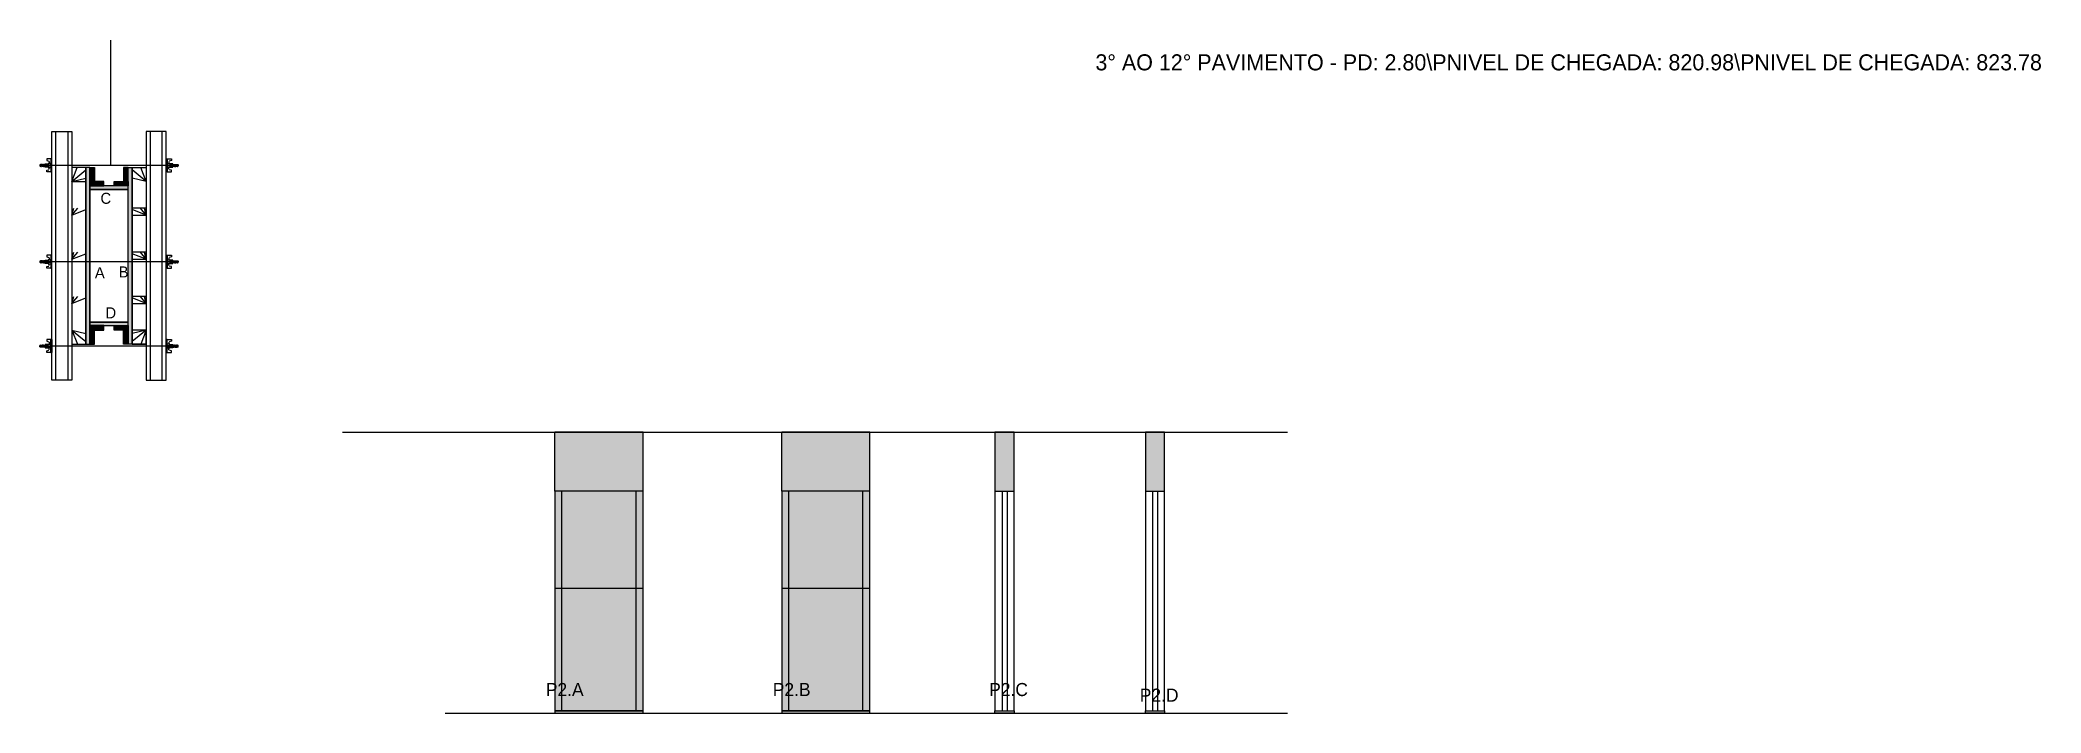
# Model space of a CAD drawing. Header units: metres. Extents: x 5887 to 7882, y 12118 to 12788.
import ezdxf

# ---------------------------------------------------------------- set-up
doc = ezdxf.new("R2010")
doc.units = ezdxf.units.M
for name, color, linetype in [('CHAPA', 7, 'Continuous'), ('COTA', 7, 'Continuous'), ('Hachura', 7, 'Continuous'), ('Madeira', 7, 'Continuous'), ('NOMENCLATURA', 7, 'Continuous'), ('Nível', 7, 'Continuous'), ('Painéis', 7, 'Continuous'), ('Perfil Metálico', 7, 'Continuous'), ('SARR_2.2x7', 7, 'Continuous'), ('SARRAFO', 7, 'Continuous'), ('Texto Seção', 7, 'Continuous'), ('TEXTO_GERAL', 7, 'Continuous')]:
    doc.layers.add(name, color=color, linetype=linetype)

msp = doc.modelspace()

# ---------------------------------------------------------------- hatches: boundary and pattern name
at = {"layer": 'COTA'}
h = msp.add_hatch(color=7, dxfattribs=at)
h.dxf.hatch_style = 1
h.paths.add_polyline_path([(6400.3, 12338.5), (6488.3, 12338.5), (6488.3, 12338.5), (6488.3, 12397.5), (6488.3, 12397.5), (6400.3, 12397.5), (6400.3, 12397.5), (6400.3, 12338.5)])
h = msp.add_hatch(color=7, dxfattribs=at)
h.dxf.hatch_style = 1
h.paths.add_polyline_path([(6626.5, 12338.5), (6714.5, 12338.5), (6714.5, 12338.5), (6714.5, 12397.5), (6714.5, 12397.5), (6626.5, 12397.5), (6626.5, 12397.5), (6626.5, 12338.5)])
h = msp.add_hatch(color=7, dxfattribs=at)
h.dxf.hatch_style = 1
h.paths.add_polyline_path([(6858.1, 12338.5), (6858.1, 12397.5), (6858.1, 12397.5), (6839.1, 12397.5), (6839.1, 12397.5), (6839.1, 12338.5), (6839.1, 12338.5), (6858.1, 12338.5)])
h = msp.add_hatch(color=7, dxfattribs=at)
h.dxf.hatch_style = 1
h.paths.add_polyline_path([(7008, 12338.5), (7008, 12397.5), (7008, 12397.5), (6989, 12397.5), (6989, 12397.5), (6989, 12338.5), (6989, 12338.5), (7008, 12338.5)])
at = {"layer": 'Hachura'}
h = msp.add_hatch(color=7, dxfattribs=at)
h.dxf.hatch_style = 1
h.paths.add_polyline_path([(5937, 12661.2), (5933, 12661.2), (5933, 12661.2), (5933, 12485.2), (5933, 12485.2), (5937, 12485.2), (5937, 12485.2), (5937, 12661.2)])
h = msp.add_hatch(color=7, dxfattribs=at)
h.dxf.hatch_style = 1
h.paths.add_polyline_path([(5937, 12647.2), (5941.4, 12647.2), (5941.4, 12647.2), (5941.4, 12661.2), (5941.4, 12661.2), (5937, 12661.2), (5937, 12661.2), (5937, 12647.2)])
h = msp.add_hatch(color=7, dxfattribs=at)
h.dxf.hatch_style = 1
h.paths.add_polyline_path([(5937, 12642.8), (5937, 12647.2), (5937, 12647.2), (5951, 12647.2), (5951, 12647.2), (5951, 12642.8), (5951, 12642.8), (5937, 12642.8)])
h = msp.add_hatch(color=7, dxfattribs=at)
h.dxf.hatch_style = 1
h.paths.add_polyline_path([(5975, 12642.8), (5975, 12647.2), (5975, 12647.2), (5961, 12647.2), (5961, 12647.2), (5961, 12642.8), (5961, 12642.8), (5975, 12642.8)])
h = msp.add_hatch(color=7, dxfattribs=at)
h.dxf.hatch_style = 1
h.paths.add_polyline_path([(5975, 12647.2), (5970.6, 12647.2), (5970.6, 12647.2), (5970.6, 12661.2), (5970.6, 12661.2), (5975, 12661.2), (5975, 12661.2), (5975, 12647.2)])
h = msp.add_hatch(color=7, dxfattribs=at)
h.dxf.hatch_style = 1
h.paths.add_polyline_path([(5975, 12661.2), (5979, 12661.2), (5979, 12661.2), (5979, 12485.2), (5979, 12485.2), (5975, 12485.2), (5975, 12485.2), (5975, 12661.2)])
h = msp.add_hatch(color=7, dxfattribs=at)
h.dxf.hatch_style = 1
h.paths.add_polyline_path([(5975, 12639.2), (5975, 12642.8), (5975, 12642.8), (5937, 12642.8), (5937, 12642.8), (5937, 12639.2), (5937, 12639.2), (5975, 12639.2)])
h = msp.add_hatch(color=7, dxfattribs=at)
h.dxf.hatch_style = 1
h.paths.add_polyline_path([(5975, 12639.2), (5975, 12642.8), (5975, 12642.8), (5937, 12642.8), (5937, 12642.8), (5937, 12639.2), (5937, 12639.2), (5975, 12639.2)])
h = msp.add_hatch(color=7, dxfattribs=at)
h.dxf.hatch_style = 1
h.paths.add_polyline_path([(5975, 12503.6), (5975, 12507.2), (5975, 12507.2), (5937, 12507.2), (5937, 12507.2), (5937, 12503.6), (5937, 12503.6), (5975, 12503.6)])
h = msp.add_hatch(color=7, dxfattribs=at)
h.dxf.hatch_style = 1
h.paths.add_polyline_path([(5975, 12503.6), (5975, 12507.2), (5975, 12507.2), (5937, 12507.2), (5937, 12507.2), (5937, 12503.6), (5937, 12503.6), (5975, 12503.6)])
h = msp.add_hatch(color=7, dxfattribs=at)
h.dxf.hatch_style = 1
h.paths.add_polyline_path([(5937, 12499.2), (5937, 12503.6), (5937, 12503.6), (5951, 12503.6), (5951, 12503.6), (5951, 12499.2), (5951, 12499.2), (5937, 12499.2)])
h = msp.add_hatch(color=7, dxfattribs=at)
h.dxf.hatch_style = 1
h.paths.add_polyline_path([(5937, 12499.2), (5941.4, 12499.2), (5941.4, 12499.2), (5941.4, 12485.2), (5941.4, 12485.2), (5937, 12485.2), (5937, 12485.2), (5937, 12499.2)])
h = msp.add_hatch(color=7, dxfattribs=at)
h.dxf.hatch_style = 1
h.paths.add_polyline_path([(5975, 12499.2), (5975, 12503.6), (5975, 12503.6), (5961, 12503.6), (5961, 12503.6), (5961, 12499.2), (5961, 12499.2), (5975, 12499.2)])
h = msp.add_hatch(color=7, dxfattribs=at)
h.dxf.hatch_style = 1
h.paths.add_polyline_path([(5975, 12499.2), (5970.6, 12499.2), (5970.6, 12499.2), (5970.6, 12485.2), (5970.6, 12485.2), (5975, 12485.2), (5975, 12485.2), (5975, 12499.2)])
h = msp.add_hatch(color=7, dxfattribs=at)
h.dxf.hatch_style = 1
h.paths.add_polyline_path([(6488.3, 12338.5), (6400.3, 12338.5), (6400.3, 12338.5), (6400.3, 12117.5), (6400.3, 12117.5), (6488.3, 12117.5), (6488.3, 12117.5), (6488.3, 12338.5)])
h = msp.add_hatch(color=7, dxfattribs=at)
h.dxf.hatch_style = 1
h.paths.add_polyline_path([(6714.5, 12338.5), (6626.5, 12338.5), (6626.5, 12338.5), (6626.5, 12117.5), (6626.5, 12117.5), (6714.5, 12117.5), (6714.5, 12117.5), (6714.5, 12338.5)])

# ---------------------------------------------------------------- linework, layer by layer
at = {"layer": 'CHAPA', "color": 7, "lineweight": 25}
for points in [[(5937, 12661.2), (5933, 12661.2), (5933, 12485.2), (5937, 12485.2)], [(5937, 12661.2), (5933, 12661.2), (5933, 12485.2), (5937, 12485.2)], [(5975, 12661.2), (5979, 12661.2), (5979, 12485.2), (5975, 12485.2)], [(5975, 12661.2), (5979, 12661.2), (5979, 12485.2), (5975, 12485.2)], [(5975, 12639.2), (5975, 12642.8), (5937, 12642.8), (5937, 12639.2)], [(5975, 12639.2), (5975, 12642.8), (5937, 12642.8), (5937, 12639.2)], [(5975, 12503.6), (5975, 12507.2), (5937, 12507.2), (5937, 12503.6)], [(5975, 12503.6), (5975, 12507.2), (5937, 12507.2), (5937, 12503.6)]]:
    msp.add_lwpolyline(points, close=True, dxfattribs=at)
at = {"layer": 'COTA', "color": 7, "lineweight": 25}
for p, q in [((6488.3, 12397.5), (6400.3, 12397.5)), ((6400.3, 12338.5), (6400.3, 12397.5)), ((6488.3, 12338.5), (6488.3, 12397.5)), ((6714.5, 12397.5), (6626.5, 12397.5)), ((6626.5, 12338.5), (6626.5, 12397.5)), ((6714.5, 12338.5), (6714.5, 12397.5))]:
    msp.add_line(p, q, dxfattribs=at)
for points in [[(6858.1, 12338.5), (6858.1, 12397.5), (6839.1, 12397.5), (6839.1, 12338.5)], [(7008, 12338.5), (7008, 12397.5), (6989, 12397.5), (6989, 12338.5)]]:
    msp.add_lwpolyline(points, dxfattribs=at)
at = {"layer": 'Defpoints', "color": 7, "lineweight": 25}
msp.add_line((5957.9, 12663.2), (5957.9, 12788.2), dxfattribs=at)
at = {"layer": 'Hachura', "color": 7, "lineweight": 25}
for p, q in [((5892.3, 12661.6), (5892.3, 12664.9)), ((5892.3, 12664.9), (5895.5, 12664.9)), ((5892.4, 12661.6), (5892.4, 12664.9)), ((5899, 12669.7), (5893.9, 12669.7)), ((5893.9, 12669.7), (5893.9, 12668)), ((5893.9, 12668), (5896.1, 12667.4)), ((5895.5, 12665.2), (5895.5, 12661.3)), ((5898.1, 12665.2), (5895.5, 12665.2)), ((5896.3, 12667.1), (5896.3, 12665.2)), ((5898.1, 12669.7), (5898.1, 12656.8)), ((5898.1, 12669.7), (5898.1, 12664.5)), ((5898.1, 12669.5), (5899, 12669.5)), ((5898.1, 12669.3), (5899, 12669.3)), ((5898.1, 12669), (5899, 12669)), ((5898.1, 12668.5), (5899, 12668.5)), ((5898.1, 12667.7), (5899, 12667.7)), ((5898.1, 12666.3), (5899, 12666.3)), ((5898.1, 12663.2), (5898.1, 12665.2)), ((5899, 12656.8), (5899, 12669.7)), ((5899, 12657.7), (5899, 12665.6)), ((6013, 12656.8), (6013, 12669.7)), ((6013, 12669.7), (6018.2, 12669.7)), ((6014, 12669.5), (6013, 12669.5)), ((6014, 12669.3), (6013, 12669.3)), ((6014, 12669), (6013, 12669)), ((6014, 12668.5), (6013, 12668.5)), ((6014, 12667.7), (6013, 12667.7)), ((6014, 12666.3), (6013, 12666.3)), ((6013, 12657.7), (6013, 12665.6)), ((6013.9, 12669.7), (6013.9, 12656.8)), ((6013.9, 12669.7), (6013.9, 12664.5)), ((6013.9, 12663.2), (6013.9, 12665.2)), ((6013.9, 12665.2), (6016.5, 12665.2)), ((6015.7, 12667.1), (6015.7, 12665.2)), ((6018.2, 12668), (6016, 12667.4)), ((6016.5, 12665.2), (6016.5, 12661.3)), ((6019.7, 12664.9), (6016.5, 12664.9)), ((6018.2, 12669.7), (6018.2, 12668)), ((6019.7, 12661.6), (6019.7, 12664.9)), ((6019.7, 12661.6), (6019.7, 12664.9)), ((5887.6, 12664.3), (5887.2, 12664)), ((5887.2, 12664), (5887.2, 12662.7)), ((5887.6, 12662.3), (5887.2, 12662.7)), ((5887.9, 12664.3), (5887.6, 12664.3)), ((5887.6, 12664.3), (5887.6, 12664.3)), ((5887.6, 12662.3), (5887.6, 12664.3)), ((5888.2, 12662.3), (5887.6, 12663.6)), ((5888.1, 12662.2), (5887.6, 12663.4)), ((5887.6, 12662.9), (5887.9, 12662.2)), ((5887.6, 12662.6), (5887.7, 12662.3)), ((5887.7, 12662.3), (5887.6, 12662.3)), ((5887.9, 12664.3), (5888.8, 12662.3)), ((5887.9, 12664.3), (5888.8, 12662.3)), ((5888, 12664.3), (5889.1, 12662.2)), ((5889.3, 12662.2), (5888.2, 12664.4)), ((5888.2, 12662.3), (5888.8, 12662.3)), ((5889, 12664.3), (5888.4, 12664.3)), ((5889.4, 12662.3), (5888.4, 12664.3)), ((5889, 12664.3), (5890, 12662.3)), ((5889.1, 12664.3), (5890.2, 12662.2)), ((5890.4, 12662.2), (5889.4, 12664.4)), ((5890, 12662.3), (5889.4, 12662.3)), ((5890.2, 12664.3), (5889.6, 12664.3)), ((5890.5, 12662.3), (5889.6, 12664.3)), ((5889.8, 12664.3), (5889.6, 12664.3)), ((5890.2, 12664.3), (5891.2, 12662.3)), ((5890.3, 12664.3), (5891.4, 12662.2)), ((5891.6, 12662.2), (5890.5, 12664.4)), ((5890.7, 12662.3), (5890.5, 12662.3)), ((5891.4, 12664.3), (5890.7, 12664.3)), ((5891.7, 12662.3), (5890.7, 12664.3)), ((5890.7, 12662.3), (5891.2, 12662.3)), ((5891.4, 12664.3), (5892.3, 12662.3)), ((5892.3, 12663.1), (5891.7, 12664.4)), ((5891.7, 12662.3), (5892.3, 12662.3)), ((5892.3, 12663.4), (5891.9, 12664.3)), ((5892.3, 12664.3), (5891.9, 12664.3)), ((6023.8, 12663.2), (5892, 12663.2)), ((5892.3, 12663.9), (5895.5, 12663.9)), ((5892.3, 12662.3), (5895.5, 12662.3)), ((5895.5, 12661.6), (5892.3, 12661.6)), ((5893.9, 12658.5), (5896.1, 12659)), ((5893.9, 12656.8), (5893.9, 12658.5)), ((5898.1, 12656.8), (5893.9, 12656.8)), ((5895.5, 12661.3), (5895.5, 12661.6)), ((5895.5, 12661.3), (5895.5, 12661.6)), ((5895.5, 12661.3), (5898.1, 12661.3)), ((5898.1, 12663.6), (5896.1, 12663.6)), ((5896.1, 12663), (5898.1, 12663)), ((5896.3, 12659.4), (5896.3, 12661.3)), ((5898.1, 12664.5), (5898.1, 12663.9)), ((5898.1, 12663.2), (5899, 12663.2)), ((5898.1, 12660.2), (5899, 12660.2)), ((5898.1, 12658.8), (5899, 12658.8)), ((5898.1, 12657.9), (5899, 12657.9)), ((5898.1, 12657.5), (5899, 12657.5)), ((5898.1, 12657.1), (5899, 12657.1)), ((5898.1, 12656.9), (5899, 12656.9)), ((5898.1, 12656.8), (5899, 12656.8)), ((5898.4, 12664.2), (5898.2, 12664.2)), ((5898.3, 12662.3), (5898.7, 12662.3)), ((5898.9, 12664.2), (5898.4, 12664.2)), ((6013.9, 12663.2), (6013, 12663.2)), ((6014, 12660.2), (6013, 12660.2)), ((6014, 12658.8), (6013, 12658.8)), ((6014, 12657.9), (6013, 12657.9)), ((6014, 12657.5), (6013, 12657.5)), ((6014, 12657.1), (6013, 12657.1)), ((6014, 12656.9), (6013, 12656.9)), ((6013.9, 12656.8), (6013, 12656.8)), ((6013.2, 12664.2), (6013.6, 12664.2)), ((6013.8, 12662.3), (6013.4, 12662.3)), ((6013.6, 12664.2), (6013.8, 12664.2)), ((6013.9, 12664.5), (6013.9, 12663.9)), ((6013.9, 12663.6), (6015.9, 12663.6)), ((6015.9, 12663), (6013.9, 12663)), ((6016.5, 12661.3), (6013.9, 12661.3)), ((6013.9, 12656.8), (6018.2, 12656.8)), ((6015.7, 12659.4), (6015.7, 12661.3)), ((6018.2, 12658.5), (6016, 12659)), ((6019.7, 12663.9), (6016.5, 12663.9)), ((6019.7, 12662.3), (6016.5, 12662.3)), ((6016.5, 12661.6), (6019.7, 12661.6)), ((6016.5, 12661.3), (6016.5, 12661.6)), ((6016.5, 12661.3), (6016.5, 12661.6)), ((6018.2, 12656.8), (6018.2, 12658.5)), ((6019.7, 12663.1), (6020.4, 12664.4)), ((6020.7, 12664.3), (6019.7, 12662.3)), ((6019.7, 12663.4), (6020.2, 12664.3)), ((6019.7, 12664.3), (6020.2, 12664.3)), ((6020.4, 12662.3), (6019.7, 12662.3)), ((6020.4, 12662.3), (6021.4, 12664.3)), ((6020.5, 12662.2), (6021.5, 12664.4)), ((6020.7, 12664.3), (6021.4, 12664.3)), ((6021.8, 12664.3), (6020.7, 12662.2)), ((6021.9, 12664.3), (6020.9, 12662.3)), ((6021.3, 12662.3), (6020.9, 12662.3)), ((6021.3, 12662.3), (6021.5, 12662.3)), ((6021.5, 12662.3), (6022.5, 12664.3)), ((6021.6, 12662.2), (6022.7, 12664.4)), ((6021.9, 12664.3), (6022.5, 12664.3)), ((6022.9, 12664.3), (6021.9, 12662.2)), ((6023, 12664.3), (6022.1, 12662.3)), ((6022.1, 12662.3), (6022.7, 12662.3)), ((6022.3, 12664.3), (6022.5, 12664.3)), ((6022.7, 12662.3), (6023.7, 12664.3)), ((6022.8, 12662.2), (6023.9, 12664.4)), ((6023, 12664.3), (6023.7, 12664.3)), ((6024.1, 12664.3), (6023, 12662.2)), ((6024.2, 12664.3), (6023.2, 12662.3)), ((6024.2, 12664.3), (6023.2, 12662.3)), ((6023.9, 12662.3), (6023.2, 12662.3)), ((6023.9, 12662.3), (6024.5, 12663.6)), ((6023.9, 12662.2), (6024.5, 12663.4)), ((6024.2, 12664.3), (6024.5, 12664.3)), ((6024.5, 12662.9), (6024.2, 12662.2)), ((6024.5, 12662.6), (6024.4, 12662.3)), ((6024.4, 12662.3), (6024.5, 12662.3)), ((6024.5, 12664.3), (6024.5, 12664.3)), ((6024.5, 12664.3), (6024.8, 12664)), ((6024.5, 12662.3), (6024.5, 12664.3)), ((6024.5, 12662.3), (6024.8, 12662.7)), ((6024.8, 12664), (6024.8, 12662.7)), ((5887.6, 12568.3), (5887.2, 12568)), ((5887.2, 12568), (5887.2, 12566.7)), ((5887.6, 12566.3), (5887.2, 12566.7)), ((5887.9, 12568.3), (5887.6, 12568.3)), ((5887.6, 12568.3), (5887.6, 12568.3)), ((5887.6, 12566.3), (5887.6, 12568.3)), ((5888.2, 12566.3), (5887.6, 12567.6)), ((5888.1, 12566.2), (5887.6, 12567.4)), ((5887.6, 12566.9), (5887.9, 12566.2)), ((5887.6, 12566.6), (5887.7, 12566.3)), ((5887.7, 12566.3), (5887.6, 12566.3)), ((5887.9, 12568.3), (5888.8, 12566.3)), ((5887.9, 12568.3), (5888.8, 12566.3)), ((5888, 12568.3), (5889.1, 12566.2)), ((5889.3, 12566.2), (5888.2, 12568.4)), ((5888.2, 12566.3), (5888.8, 12566.3)), ((5889, 12568.3), (5888.4, 12568.3)), ((5889.4, 12566.3), (5888.4, 12568.3)), ((5889, 12568.3), (5890, 12566.3)), ((5889.1, 12568.3), (5890.2, 12566.2)), ((5890.4, 12566.2), (5889.4, 12568.4)), ((5890, 12566.3), (5889.4, 12566.3)), ((5890.2, 12568.3), (5889.6, 12568.3)), ((5890.5, 12566.3), (5889.6, 12568.3)), ((5889.8, 12568.3), (5889.6, 12568.3)), ((5890.2, 12568.3), (5891.2, 12566.3)), ((5890.3, 12568.3), (5891.4, 12566.2)), ((5891.6, 12566.2), (5890.5, 12568.4)), ((5890.7, 12566.3), (5890.5, 12566.3)), ((5891.4, 12568.3), (5890.7, 12568.3)), ((5891.7, 12566.3), (5890.7, 12568.3)), ((5890.7, 12566.3), (5891.2, 12566.3)), ((5891.4, 12568.3), (5892.3, 12566.3)), ((5892.3, 12567.1), (5891.7, 12568.4)), ((5891.7, 12566.3), (5892.3, 12566.3)), ((5892.3, 12567.4), (5891.9, 12568.3)), ((5892.3, 12568.3), (5891.9, 12568.3)), ((6023.8, 12567.2), (5892, 12567.2)), ((5892.3, 12565.6), (5892.3, 12568.9)), ((5892.3, 12568.9), (5895.5, 12568.9)), ((5892.3, 12567.9), (5895.5, 12567.9)), ((5892.3, 12566.3), (5895.5, 12566.3)), ((5895.5, 12565.6), (5892.3, 12565.6)), ((5892.4, 12565.6), (5892.4, 12568.9)), ((5899, 12573.7), (5893.9, 12573.7)), ((5893.9, 12573.7), (5893.9, 12572)), ((5893.9, 12572), (5896.1, 12571.4)), ((5895.5, 12569.2), (5895.5, 12565.3)), ((5898.1, 12569.2), (5895.5, 12569.2)), ((5895.5, 12565.3), (5895.5, 12565.6)), ((5895.5, 12565.3), (5895.5, 12565.6)), ((5895.5, 12565.3), (5898.1, 12565.3)), ((5898.1, 12567.6), (5896.1, 12567.6)), ((5896.1, 12567), (5898.1, 12567)), ((5896.3, 12571.1), (5896.3, 12569.2)), ((5896.3, 12563.4), (5896.3, 12565.3)), ((5898.1, 12573.7), (5898.1, 12560.8)), ((5898.1, 12573.7), (5898.1, 12568.5)), ((5898.1, 12573.5), (5899, 12573.5)), ((5898.1, 12573.3), (5899, 12573.3)), ((5898.1, 12573), (5899, 12573)), ((5898.1, 12572.5), (5899, 12572.5)), ((5898.1, 12571.7), (5899, 12571.7)), ((5898.1, 12570.3), (5899, 12570.3)), ((5898.1, 12567.2), (5898.1, 12569.2)), ((5898.1, 12568.5), (5898.1, 12567.9)), ((5898.1, 12567.2), (5899, 12567.2)), ((5898.4, 12568.2), (5898.2, 12568.2)), ((5898.3, 12566.3), (5898.7, 12566.3)), ((5898.9, 12568.2), (5898.4, 12568.2)), ((5899, 12560.8), (5899, 12573.7)), ((5899, 12561.7), (5899, 12569.6)), ((6013, 12560.8), (6013, 12573.7)), ((6013, 12573.7), (6018.2, 12573.7)), ((6014, 12573.5), (6013, 12573.5)), ((6014, 12573.3), (6013, 12573.3)), ((6014, 12573), (6013, 12573)), ((6014, 12572.5), (6013, 12572.5)), ((6014, 12571.7), (6013, 12571.7)), ((6014, 12570.3), (6013, 12570.3)), ((6013, 12561.7), (6013, 12569.6)), ((6013.9, 12567.2), (6013, 12567.2)), ((6013.2, 12568.2), (6013.6, 12568.2)), ((6013.8, 12566.3), (6013.4, 12566.3)), ((6013.6, 12568.2), (6013.8, 12568.2)), ((6013.9, 12573.7), (6013.9, 12560.8)), ((6013.9, 12573.7), (6013.9, 12568.5)), ((6013.9, 12567.2), (6013.9, 12569.2)), ((6013.9, 12569.2), (6016.5, 12569.2)), ((6013.9, 12568.5), (6013.9, 12567.9)), ((6013.9, 12567.6), (6015.9, 12567.6)), ((6015.9, 12567), (6013.9, 12567)), ((6016.5, 12565.3), (6013.9, 12565.3)), ((6015.7, 12571.1), (6015.7, 12569.2)), ((6015.7, 12563.4), (6015.7, 12565.3)), ((6018.2, 12572), (6016, 12571.4)), ((6016.5, 12569.2), (6016.5, 12565.3)), ((6019.7, 12568.9), (6016.5, 12568.9)), ((6019.7, 12567.9), (6016.5, 12567.9)), ((6019.7, 12566.3), (6016.5, 12566.3)), ((6016.5, 12565.6), (6019.7, 12565.6)), ((6016.5, 12565.3), (6016.5, 12565.6)), ((6016.5, 12565.3), (6016.5, 12565.6)), ((6018.2, 12573.7), (6018.2, 12572)), ((6019.7, 12565.6), (6019.7, 12568.9)), ((6019.7, 12565.6), (6019.7, 12568.9)), ((6019.7, 12567.1), (6020.4, 12568.4)), ((6020.7, 12568.3), (6019.7, 12566.3)), ((6019.7, 12567.4), (6020.2, 12568.3)), ((6019.7, 12568.3), (6020.2, 12568.3)), ((6020.4, 12566.3), (6019.7, 12566.3)), ((6020.4, 12566.3), (6021.4, 12568.3)), ((6020.5, 12566.2), (6021.5, 12568.4)), ((6020.7, 12568.3), (6021.4, 12568.3)), ((6021.8, 12568.3), (6020.7, 12566.2)), ((6021.9, 12568.3), (6020.9, 12566.3)), ((6021.3, 12566.3), (6020.9, 12566.3)), ((6021.3, 12566.3), (6021.5, 12566.3)), ((6021.5, 12566.3), (6022.5, 12568.3)), ((6021.6, 12566.2), (6022.7, 12568.4)), ((6021.9, 12568.3), (6022.5, 12568.3)), ((6022.9, 12568.3), (6021.9, 12566.2)), ((6023, 12568.3), (6022.1, 12566.3)), ((6022.1, 12566.3), (6022.7, 12566.3)), ((6022.3, 12568.3), (6022.5, 12568.3)), ((6022.7, 12566.3), (6023.7, 12568.3)), ((6022.8, 12566.2), (6023.9, 12568.4)), ((6023, 12568.3), (6023.7, 12568.3)), ((6024.1, 12568.3), (6023, 12566.2)), ((6024.2, 12568.3), (6023.2, 12566.3)), ((6024.2, 12568.3), (6023.2, 12566.3)), ((6023.9, 12566.3), (6023.2, 12566.3)), ((6023.9, 12566.3), (6024.5, 12567.6)), ((6023.9, 12566.2), (6024.5, 12567.4)), ((6024.2, 12568.3), (6024.5, 12568.3)), ((6024.5, 12566.9), (6024.2, 12566.2)), ((6024.5, 12566.6), (6024.4, 12566.3)), ((6024.4, 12566.3), (6024.5, 12566.3)), ((6024.5, 12568.3), (6024.5, 12568.3)), ((6024.5, 12568.3), (6024.8, 12568)), ((6024.5, 12566.3), (6024.5, 12568.3)), ((6024.5, 12566.3), (6024.8, 12566.7)), ((6024.8, 12568), (6024.8, 12566.7)), ((5893.9, 12562.5), (5896.1, 12563)), ((5893.9, 12560.8), (5893.9, 12562.5)), ((5898.1, 12560.8), (5893.9, 12560.8)), ((5898.1, 12564.2), (5899, 12564.2)), ((5898.1, 12562.8), (5899, 12562.8)), ((5898.1, 12561.9), (5899, 12561.9)), ((5898.1, 12561.5), (5899, 12561.5)), ((5898.1, 12561.1), (5899, 12561.1)), ((5898.1, 12560.9), (5899, 12560.9)), ((5898.1, 12560.8), (5899, 12560.8)), ((6014, 12564.2), (6013, 12564.2)), ((6014, 12562.8), (6013, 12562.8)), ((6014, 12561.9), (6013, 12561.9)), ((6014, 12561.5), (6013, 12561.5)), ((6014, 12561.1), (6013, 12561.1)), ((6014, 12560.9), (6013, 12560.9)), ((6013.9, 12560.8), (6013, 12560.8)), ((6013.9, 12560.8), (6018.2, 12560.8)), ((6018.2, 12562.5), (6016, 12563)), ((6018.2, 12560.8), (6018.2, 12562.5)), ((5898.1, 12489.7), (5893.9, 12489.7)), ((5893.9, 12489.7), (5893.9, 12488)), ((5893.9, 12488), (5896.1, 12487.4)), ((5896.3, 12487.1), (5896.3, 12485.2)), ((5898.1, 12476.8), (5898.1, 12489.7)), ((5898.1, 12489.7), (5899, 12489.7)), ((5898.1, 12489.5), (5899, 12489.5)), ((5898.1, 12489.3), (5899, 12489.3)), ((5898.1, 12489), (5899, 12489)), ((5898.1, 12488.5), (5899, 12488.5)), ((5898.1, 12487.7), (5899, 12487.7)), ((5898.1, 12486.3), (5899, 12486.3)), ((5899, 12489.7), (5899, 12476.8)), ((5899, 12488.7), (5899, 12480.9)), ((6013, 12489.7), (6013, 12476.8)), ((6013.9, 12489.7), (6013, 12489.7)), ((6014, 12489.5), (6013, 12489.5)), ((6014, 12489.3), (6013, 12489.3)), ((6014, 12489), (6013, 12489)), ((6013, 12488.7), (6013, 12480.9)), ((6014, 12488.5), (6013, 12488.5)), ((6014, 12487.7), (6013, 12487.7)), ((6014, 12486.3), (6013, 12486.3)), ((6013.9, 12476.8), (6013.9, 12489.7)), ((6013.9, 12489.7), (6018.2, 12489.7)), ((6015.7, 12487.1), (6015.7, 12485.2)), ((6018.2, 12488), (6016, 12487.4)), ((6018.2, 12489.7), (6018.2, 12488)), ((5887.6, 12484.1), (5887.2, 12483.8)), ((5887.2, 12482.5), (5887.2, 12483.8)), ((5887.6, 12482.2), (5887.2, 12482.5)), ((5887.6, 12483.6), (5887.9, 12484.3)), ((5888.1, 12484.2), (5887.6, 12483.1)), ((5887.6, 12483.9), (5887.7, 12484.1)), ((5887.7, 12484.1), (5887.6, 12484.1)), ((5888.2, 12484.1), (5887.6, 12482.8)), ((5887.6, 12484.1), (5887.6, 12482.2)), ((5887.9, 12482.2), (5887.6, 12482.2)), ((5887.6, 12482.2), (5887.6, 12482.2)), ((5887.9, 12482.2), (5888.8, 12484.1)), ((5887.9, 12482.2), (5888.8, 12484.1)), ((5888, 12482.1), (5889.1, 12484.3)), ((5889.3, 12484.2), (5888.2, 12482.1)), ((5888.2, 12484.1), (5888.8, 12484.1)), ((5889.4, 12484.1), (5888.4, 12482.2)), ((5889, 12482.2), (5888.4, 12482.2)), ((5889, 12482.2), (5890, 12484.1)), ((5889.1, 12482.1), (5890.2, 12484.3)), ((5890.4, 12484.2), (5889.4, 12482.1)), ((5890, 12484.1), (5889.4, 12484.1)), ((5890.5, 12484.1), (5889.6, 12482.2)), ((5890.2, 12482.2), (5889.6, 12482.2)), ((5889.8, 12482.2), (5889.6, 12482.2)), ((5890.2, 12482.2), (5891.2, 12484.1)), ((5890.3, 12482.1), (5891.4, 12484.3)), ((5891.6, 12484.2), (5890.5, 12482.1)), ((5890.7, 12484.1), (5890.5, 12484.1)), ((5890.7, 12484.1), (5891.2, 12484.1)), ((5891.7, 12484.1), (5890.7, 12482.2)), ((5891.4, 12482.2), (5890.7, 12482.2)), ((5891.4, 12482.2), (5892.3, 12484.1)), ((5891.7, 12484.1), (5892.3, 12484.1)), ((5892.3, 12483.4), (5891.7, 12482.1)), ((5892.3, 12483.1), (5891.9, 12482.2)), ((5892.3, 12482.2), (5891.9, 12482.2)), ((6023.8, 12483.2), (5892, 12483.2)), ((5892.3, 12484.9), (5892.3, 12481.6)), ((5895.5, 12484.9), (5892.3, 12484.9)), ((5892.3, 12484.1), (5895.5, 12484.1)), ((5892.3, 12482.6), (5895.5, 12482.6)), ((5892.3, 12481.6), (5895.5, 12481.6)), ((5892.4, 12484.9), (5892.4, 12481.6)), ((5893.9, 12478.5), (5896.1, 12479)), ((5893.9, 12476.8), (5893.9, 12478.5)), ((5899, 12476.8), (5893.9, 12476.8)), ((5895.5, 12481.3), (5895.5, 12485.2)), ((5895.5, 12485.2), (5898.1, 12485.2)), ((5895.5, 12485.2), (5895.5, 12484.9)), ((5895.5, 12485.2), (5895.5, 12484.9)), ((5898.1, 12481.3), (5895.5, 12481.3)), ((5896.1, 12483.4), (5898.1, 12483.4)), ((5898.1, 12482.9), (5896.1, 12482.9)), ((5896.3, 12479.4), (5896.3, 12481.3)), ((5898.1, 12483.2), (5898.1, 12481.3)), ((5898.1, 12483.2), (5899, 12483.2)), ((5898.1, 12481.9), (5898.1, 12482.6)), ((5898.1, 12476.8), (5898.1, 12481.9)), ((5898.1, 12480.2), (5899, 12480.2)), ((5898.1, 12478.8), (5899, 12478.8)), ((5898.1, 12477.9), (5899, 12477.9)), ((5898.1, 12477.5), (5899, 12477.5)), ((5898.1, 12477.1), (5899, 12477.1)), ((5898.1, 12476.9), (5899, 12476.9)), ((5898.4, 12482.3), (5898.2, 12482.3)), ((5898.3, 12484.2), (5898.7, 12484.2)), ((5898.9, 12482.3), (5898.4, 12482.3)), ((6013.9, 12483.2), (6013, 12483.2)), ((6014, 12480.2), (6013, 12480.2)), ((6014, 12478.8), (6013, 12478.8)), ((6014, 12477.9), (6013, 12477.9)), ((6014, 12477.5), (6013, 12477.5)), ((6014, 12477.1), (6013, 12477.1)), ((6014, 12476.9), (6013, 12476.9)), ((6013, 12476.8), (6018.2, 12476.8)), ((6013.2, 12482.3), (6013.6, 12482.3)), ((6013.8, 12484.2), (6013.4, 12484.2)), ((6013.6, 12482.3), (6013.8, 12482.3)), ((6016.5, 12485.2), (6013.9, 12485.2)), ((6015.9, 12483.4), (6013.9, 12483.4)), ((6013.9, 12483.2), (6013.9, 12481.3)), ((6013.9, 12482.9), (6015.9, 12482.9)), ((6013.9, 12481.9), (6013.9, 12482.6)), ((6013.9, 12476.8), (6013.9, 12481.9)), ((6013.9, 12481.3), (6016.5, 12481.3)), ((6015.7, 12479.4), (6015.7, 12481.3)), ((6018.2, 12478.5), (6016, 12479)), ((6016.5, 12481.3), (6016.5, 12485.2)), ((6016.5, 12485.2), (6016.5, 12484.9)), ((6016.5, 12485.2), (6016.5, 12484.9)), ((6016.5, 12484.9), (6019.7, 12484.9)), ((6019.7, 12484.1), (6016.5, 12484.1)), ((6019.7, 12482.6), (6016.5, 12482.6)), ((6019.7, 12481.6), (6016.5, 12481.6)), ((6018.2, 12476.8), (6018.2, 12478.5)), ((6019.7, 12484.9), (6019.7, 12481.6)), ((6019.7, 12484.9), (6019.7, 12481.6)), ((6020.4, 12484.1), (6019.7, 12484.1)), ((6020.7, 12482.2), (6019.7, 12484.1)), ((6019.7, 12483.4), (6020.4, 12482.1)), ((6019.7, 12483.1), (6020.2, 12482.2)), ((6019.7, 12482.2), (6020.2, 12482.2)), ((6020.4, 12484.1), (6021.4, 12482.2)), ((6020.5, 12484.2), (6021.5, 12482.1)), ((6021.8, 12482.1), (6020.7, 12484.3)), ((6020.7, 12482.2), (6021.4, 12482.2)), ((6021.3, 12484.1), (6020.9, 12484.1)), ((6021.9, 12482.2), (6020.9, 12484.1)), ((6021.3, 12484.1), (6021.5, 12484.1)), ((6021.5, 12484.1), (6022.5, 12482.2)), ((6021.6, 12484.2), (6022.7, 12482.1)), ((6022.9, 12482.1), (6021.9, 12484.3)), ((6021.9, 12482.2), (6022.5, 12482.2)), ((6022.1, 12484.1), (6022.7, 12484.1)), ((6023, 12482.2), (6022.1, 12484.1)), ((6022.3, 12482.2), (6022.5, 12482.2)), ((6022.7, 12484.1), (6023.7, 12482.2)), ((6022.8, 12484.2), (6023.9, 12482.1)), ((6024.1, 12482.1), (6023, 12484.3)), ((6023, 12482.2), (6023.7, 12482.2)), ((6024.2, 12482.2), (6023.2, 12484.1)), ((6023.9, 12484.1), (6023.2, 12484.1)), ((6024.2, 12482.2), (6023.2, 12484.1)), ((6023.9, 12484.2), (6024.5, 12483.1)), ((6023.9, 12484.1), (6024.5, 12482.8)), ((6024.5, 12483.6), (6024.2, 12484.3)), ((6024.2, 12482.2), (6024.5, 12482.2)), ((6024.5, 12483.9), (6024.4, 12484.1)), ((6024.4, 12484.1), (6024.5, 12484.1)), ((6024.5, 12484.1), (6024.8, 12483.8)), ((6024.5, 12484.1), (6024.5, 12482.2)), ((6024.5, 12482.2), (6024.8, 12482.5)), ((6024.5, 12482.2), (6024.5, 12482.2)), ((6024.8, 12482.5), (6024.8, 12483.8))]:
    msp.add_line(p, q, dxfattribs=at)
at = {"layer": 'Madeira', "color": 7, "lineweight": 25}
for p, q in [((5919, 12647.2), (5924.4, 12661.2)), ((5919, 12647.2), (5933, 12658.7)), ((5919, 12647.2), (5933, 12650.7)), ((5993, 12647.2), (5979, 12658.7)), ((5993, 12647.2), (5979, 12650.7)), ((5993, 12647.2), (5987.6, 12661.2)), ((5919, 12613.7), (5924.8, 12620.7)), ((5919, 12613.7), (5920.8, 12620.7)), ((5919, 12613.7), (5933, 12619.2)), ((5993, 12613.7), (5979, 12619.2)), ((5993, 12613.7), (5987.3, 12620.7)), ((5993, 12613.7), (5991.3, 12620.7)), ((5919, 12569.7), (5924.8, 12576.7)), ((5919, 12569.7), (5920.8, 12576.7)), ((5919, 12569.7), (5933, 12575.2)), ((5993, 12569.7), (5979, 12575.2)), ((5993, 12569.7), (5987.3, 12576.7)), ((5993, 12569.7), (5991.3, 12576.7)), ((5919, 12525.7), (5924.8, 12532.7)), ((5919, 12525.7), (5920.8, 12532.7)), ((5919, 12525.7), (5933, 12531.2)), ((5993, 12525.7), (5979, 12531.2)), ((5993, 12525.7), (5987.3, 12532.7)), ((5993, 12525.7), (5991.3, 12532.7)), ((5919, 12499.2), (5933, 12487.7)), ((5919, 12499.2), (5933, 12495.8)), ((5919, 12499.2), (5924.5, 12485.2)), ((5993, 12499.2), (5979, 12487.7)), ((5993, 12499.2), (5979, 12495.8)), ((5993, 12499.2), (5987.6, 12485.2))]:
    msp.add_line(p, q, dxfattribs=at)
for points in [[(5919, 12647.2), (5933, 12647.2), (5933, 12661.2), (5919, 12661.2)], [(5919, 12485.2), (5933, 12485.2), (5933, 12661.2), (5919, 12661.2)], [(5993, 12485.2), (5979, 12485.2), (5979, 12661.2), (5993, 12661.2)], [(5993, 12613.7), (5993, 12620.7), (5979, 12620.7), (5979, 12613.7)], [(5993, 12569.7), (5993, 12576.7), (5979, 12576.7), (5979, 12569.7)], [(5993, 12525.7), (5993, 12532.7), (5979, 12532.7), (5979, 12525.7)], [(5993, 12499.2), (5979, 12499.2), (5979, 12485.2), (5993, 12485.2)]]:
    msp.add_lwpolyline(points, close=True, dxfattribs=at)
at = {"layer": 'Nível', "color": 7, "lineweight": 25}
for p, q in [((6188.7, 12397.5), (7130.7, 12397.5)), ((6290.9, 12117.5), (7130.7, 12117.5))]:
    msp.add_line(p, q, dxfattribs=at)
at = {"layer": 'Painéis', "color": 7, "lineweight": 25}
for p, q in [((6400.3, 12338.5), (6400.3, 12117.5)), ((6488.3, 12338.5), (6400.3, 12338.5)), ((6488.3, 12338.5), (6400.3, 12338.5)), ((6488.3, 12119.5), (6488.3, 12338.5)), ((6626.5, 12338.5), (6626.5, 12117.5)), ((6714.5, 12338.5), (6626.5, 12338.5)), ((6714.5, 12338.5), (6626.5, 12338.5)), ((6714.5, 12119.5), (6714.5, 12338.5)), ((6839.1, 12338.5), (6839.1, 12119.5)), ((6839.1, 12338.5), (6858.1, 12338.5)), ((6858.1, 12119.5), (6858.1, 12338.5)), ((6989, 12338.5), (6989, 12119.5)), ((6989, 12338.5), (7008, 12338.5)), ((7008, 12119.5), (7008, 12338.5)), ((6488.3, 12241.5), (6400.3, 12241.5)), ((6714.5, 12241.5), (6626.5, 12241.5)), ((6400.3, 12119.5), (6488.3, 12119.5)), ((6626.5, 12119.5), (6714.5, 12119.5)), ((6839.1, 12119.5), (6858.1, 12119.5)), ((6989, 12119.5), (7008, 12119.5))]:
    msp.add_line(p, q, dxfattribs=at)
for points in [[(5937, 12507.2), (5975, 12507.2), (5975, 12639.2), (5937, 12639.2)], [(6488.3, 12119.5), (6400.3, 12119.5), (6400.3, 12117.5), (6488.3, 12117.5)], [(6714.5, 12119.5), (6626.5, 12119.5), (6626.5, 12117.5), (6714.5, 12117.5)], [(6839.1, 12119.5), (6858.1, 12119.5), (6858.1, 12117.5), (6839.1, 12117.5)], [(6989, 12119.5), (7008, 12119.5), (7008, 12117.5), (6989, 12117.5)]]:
    msp.add_lwpolyline(points, close=True, dxfattribs=at)
at = {"layer": 'Perfil Metálico', "color": 7, "lineweight": 25}
for points in [[(5899, 12697.2), (5919, 12697.2), (5919, 12449.2), (5899, 12449.2)], [(5915, 12449.2), (5903, 12449.2), (5903, 12697.2), (5915, 12697.2)], [(6013, 12697.2), (5993, 12697.2), (5993, 12449.2), (6013, 12449.2)], [(5997, 12449.2), (6009, 12449.2), (6009, 12697.2), (5997, 12697.2)]]:
    msp.add_lwpolyline(points, close=True, dxfattribs=at)
at = {"layer": 'SARR_2.2x7', "color": 7, "lineweight": 25}
for p, q in [((6407.3, 12241.5), (6407.3, 12338.5)), ((6481.3, 12241.5), (6481.3, 12338.5)), ((6633.5, 12241.5), (6633.5, 12338.5)), ((6707.5, 12241.5), (6707.5, 12338.5)), ((6846.1, 12338.5), (6846.1, 12119.5)), ((6851.1, 12338.5), (6851.1, 12119.5)), ((6996, 12338.5), (6996, 12119.5)), ((7001, 12338.5), (7001, 12119.5)), ((6407.3, 12119.5), (6407.3, 12241.5)), ((6481.3, 12119.5), (6481.3, 12241.5)), ((6633.5, 12119.5), (6633.5, 12241.5)), ((6707.5, 12119.5), (6707.5, 12241.5)), ((6407.3, 12119.5), (6407.3, 12119.5)), ((6481.3, 12119.5), (6481.3, 12119.5)), ((6633.5, 12119.5), (6633.5, 12119.5)), ((6707.5, 12119.5), (6707.5, 12119.5))]:
    msp.add_line(p, q, dxfattribs=at)
at = {"layer": 'SARRAFO', "color": 7, "lineweight": 25}
for points in [[(5941.4, 12661.2), (5941.4, 12647.2), (5937, 12647.2), (5937, 12661.2)], [(5951, 12647.2), (5937, 12647.2), (5937, 12642.8), (5951, 12642.8)], [(5961, 12647.2), (5975, 12647.2), (5975, 12642.8), (5961, 12642.8)], [(5970.6, 12661.2), (5970.6, 12647.2), (5975, 12647.2), (5975, 12661.2)], [(5951, 12503.6), (5937, 12503.6), (5937, 12499.2), (5951, 12499.2)], [(5941.4, 12485.2), (5941.4, 12499.2), (5937, 12499.2), (5937, 12485.2)], [(5961, 12503.6), (5975, 12503.6), (5975, 12499.2), (5961, 12499.2)], [(5970.6, 12485.2), (5970.6, 12499.2), (5975, 12499.2), (5975, 12485.2)]]:
    msp.add_lwpolyline(points, close=True, dxfattribs=at)

# ---------------------------------------------------------------- texts
at = {"layer": 'NOMENCLATURA', "color": 7, "lineweight": 25}
msp.add_text('3° AO 12° PAVIMENTO - PD: 2.80\\PNIVEL DE CHEGADA: 820.98\\PNIVEL DE CHEGADA: 823.78', height=16, dxfattribs=at).set_placement((6939.2, 12758))
at = {"layer": 'Texto Seção', "color": 7, "lineweight": 25}
for s, p in [('P2.A', (6391.4, 12134.4)), ('P2.B', (6617.6, 12134.4)), ('P2.C', (6833.3, 12134.4)), ('P2.D', (6983.4, 12128.8))]:
    msp.add_text(s, height=13, dxfattribs=at).set_placement(p)
at = {"layer": 'TEXTO_GERAL', "color": 7, "lineweight": 25}
for s, p in [('C', (5947.5, 12625)), ('A', (5941.9, 12550.8)), ('B', (5965.6, 12551.6)), ('D', (5952.5, 12510.8))]:
    msp.add_text(s, height=11, dxfattribs=at).set_placement(p)

doc.saveas('drawing.dxf')
